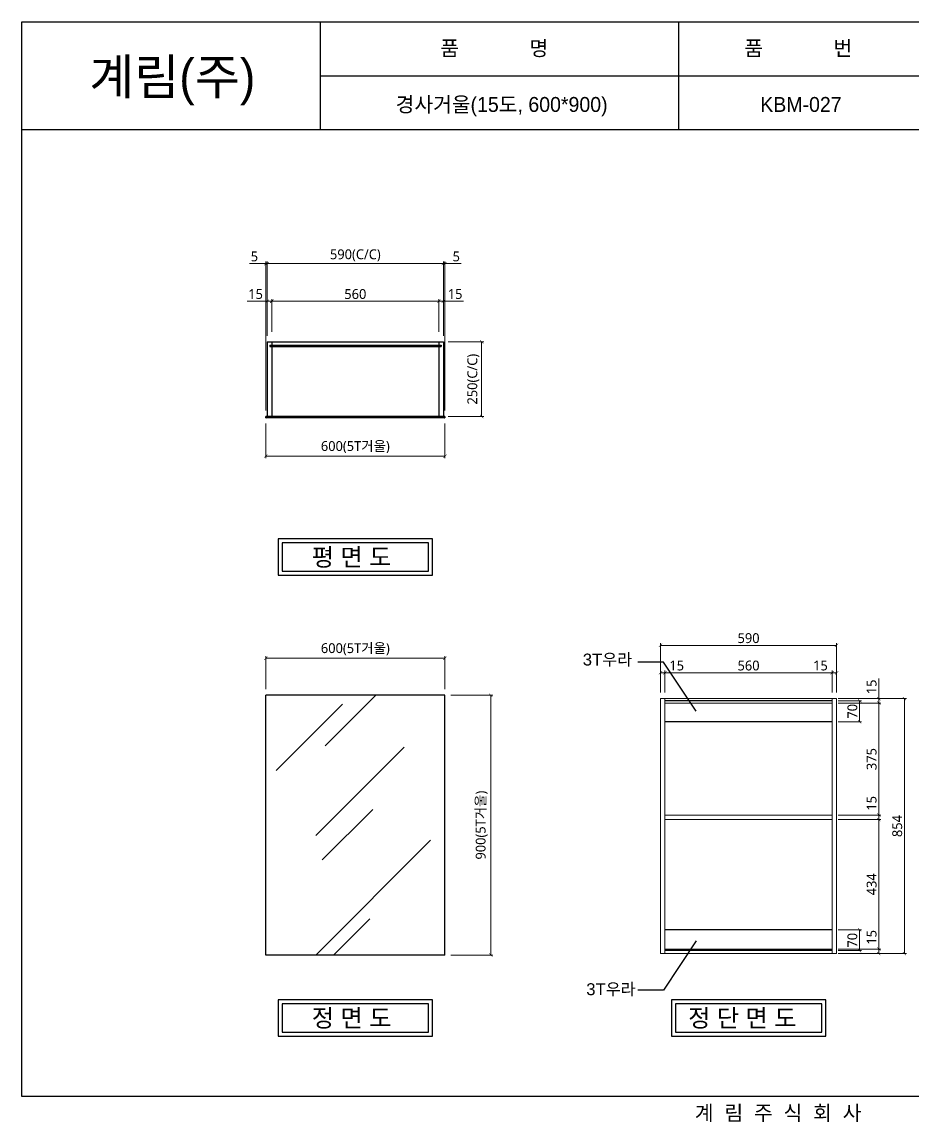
# Model space of a CAD drawing. Header units: millimetres. Extents: x -841 to 8306, y -17476 to -11944.
# Drawn here: x 2996 to 5978, y -17311 to -13626 of the extents above; entities that cross this region are included whole.
import ezdxf
from ezdxf.enums import TextEntityAlignment as Align

# ---------------------------------------------------------------- set-up
doc = ezdxf.new("R2010")
doc.units = ezdxf.units.MM
for name, color, linetype in [('3', 4, 'Continuous'), ('TEXT', 7, 'Continuous'), ('도각라인', 255, 'Continuous')]:
    doc.layers.add(name, color=color, linetype=linetype)
doc.layers.add('B-선반', color=4, linetype='Continuous', lineweight=5)
doc.styles.get("Standard").update_dxf_attribs({"font": 'arial.ttf'})
doc.styles.add('TITLE-S', font='Dotum.ttf')
doc.styles.add('맑은 고딕', font='malgun.ttf')
doc.styles.add('타이틀', font='H2GTRM.TTF', dxfattribs={"height": 25})
doc.dimstyles.new('ISO-10', dxfattribs={"dimtxt": 33, "dimasz": 10, "dimexe": 7, "dimexo": 20, "dimgap": 2, "dimtad": 1, "dimdec": 1, "dimzin": 9, "dimdsep": 46, "dimtxsty": '맑은 고딕', "dimblk": 'ARCHTICK', "dimcen": 2.5, "dimclrd": 5, "dimclre": 5, "dimclrt": 2, "dimadec": 0, "dimazin": 0, "dimtfac": 1, "dimtdec": 1, "dimtmove": 0, "dimatfit": 3, "dimldrblk": 'DOT', "dimfxl": 1, "dimarcsym": 0})

# ---------------------------------------------------------------- blocks, each defined once
blk = doc.blocks.new('_ArchTick')
at = {"color": 0, "linetype": 'ByBlock', "const_width": 0.15}
blk.add_lwpolyline([(-0.5, -0.5), (0.5, 0.5)], dxfattribs=at)
blk = doc.blocks.new('*D295')
at = {"layer": 'B-선반', "color": 5, "lineweight": 5, "transparency": 16777216}
for p, q in [((3813.2, -15860.9), (3813.2, -15750.3)), ((3813.2, -15757.3), (4413.2, -15757.3)), ((4413.2, -15860.9), (4413.2, -15750.3))]:
    blk.add_line(p, q, dxfattribs=at)
at = {"layer": 'B-선반', "color": 5, "lineweight": 5, "transparency": 16777216, "xscale": 11, "yscale": 11, "zscale": 11, "rotation": 180}
blk.add_blockref('_ArchTick', (3813.2, -15757.3), dxfattribs=at)
at = {"layer": 'B-선반', "color": 5, "lineweight": 5, "transparency": 16777216, "xscale": 11, "yscale": 11, "zscale": 11}
blk.add_blockref('_ArchTick', (4413.2, -15757.3), dxfattribs=at)
at = {"layer": 'B-선반', "color": 2, "transparency": 16777216, "insert": (4113.2, -15726.9), "char_height": 33, "attachment_point": 5, "style": '맑은 고딕'}
blk.add_mtext('600(5T거울)', dxfattribs=at)
blk = doc.blocks.new('_Dot')
at = {"color": 0, "linetype": 'ByBlock', "lineweight": -2}
blk.add_line((-0.5, 0), (-1, 0), dxfattribs=at)
at = {"color": 0, "linetype": 'ByBlock', "const_width": 0.5}
blk.add_lwpolyline([(-0.25, 0, 1), (0.25, 0, 1)], format="xyb", close=True, dxfattribs=at)
blk = doc.blocks.new('*D297')
at = {"layer": 'B-선반', "color": 5, "lineweight": 5, "transparency": 16777216}
for p, q in [((5135.6, -15872.3), (5135.6, -15706.9)), ((5135.6, -15713.9), (5725.6, -15713.9)), ((5725.6, -15872.3), (5725.6, -15706.9))]:
    blk.add_line(p, q, dxfattribs=at)
at = {"layer": 'B-선반', "color": 5, "lineweight": 5, "transparency": 16777216, "xscale": 11, "yscale": 11, "zscale": 11, "rotation": 180}
blk.add_blockref('_ArchTick', (5135.6, -15713.9), dxfattribs=at)
at = {"layer": 'B-선반', "color": 5, "lineweight": 5, "transparency": 16777216, "xscale": 11, "yscale": 11, "zscale": 11}
blk.add_blockref('_ArchTick', (5725.6, -15713.9), dxfattribs=at)
at = {"layer": 'B-선반', "color": 2, "transparency": 16777216, "insert": (5430.6, -15689.9), "char_height": 33, "attachment_point": 5, "style": '맑은 고딕'}
blk.add_mtext('590', dxfattribs=at)
blk = doc.blocks.new('*D298')
at = {"layer": 'B-선반', "color": 5, "lineweight": 5, "transparency": 16777216}
for p, q in [((5135.6, -15872.3), (5135.6, -15798.7)), ((5135.6, -15805.7), (5150.6, -15805.7)), ((5150.6, -15872.3), (5150.6, -15798.7)), ((5150.6, -15805.7), (5218.1, -15805.7))]:
    blk.add_line(p, q, dxfattribs=at)
at = {"layer": 'B-선반', "color": 5, "lineweight": 5, "transparency": 16777216, "xscale": 11, "yscale": 11, "zscale": 11, "rotation": 180}
blk.add_blockref('_ArchTick', (5135.6, -15805.7), dxfattribs=at)
at = {"layer": 'B-선반', "color": 5, "lineweight": 5, "transparency": 16777216, "xscale": 11, "yscale": 11, "zscale": 11}
blk.add_blockref('_ArchTick', (5150.6, -15805.7), dxfattribs=at)
at = {"layer": 'B-선반', "color": 2, "transparency": 16777216, "insert": (5189.9, -15781.6), "char_height": 33, "attachment_point": 5, "style": '맑은 고딕'}
blk.add_mtext('15', dxfattribs=at)
blk = doc.blocks.new('*D299')
at = {"layer": 'B-선반', "color": 5, "lineweight": 5, "transparency": 16777216}
for p, q in [((5710.6, -15805.7), (5643.1, -15805.7)), ((5710.6, -15872.3), (5710.6, -15798.7)), ((5725.6, -15805.7), (5710.6, -15805.7)), ((5725.6, -15872.3), (5725.6, -15798.7))]:
    blk.add_line(p, q, dxfattribs=at)
at = {"layer": 'B-선반', "color": 5, "lineweight": 5, "transparency": 16777216, "xscale": 11, "yscale": 11, "zscale": 11, "rotation": 180}
blk.add_blockref('_ArchTick', (5710.6, -15805.7), dxfattribs=at)
at = {"layer": 'B-선반', "color": 5, "lineweight": 5, "transparency": 16777216, "xscale": 11, "yscale": 11, "zscale": 11}
blk.add_blockref('_ArchTick', (5725.6, -15805.7), dxfattribs=at)
at = {"layer": 'B-선반', "color": 2, "transparency": 16777216, "insert": (5671.4, -15781.6), "char_height": 33, "attachment_point": 5, "style": '맑은 고딕'}
blk.add_mtext('15', dxfattribs=at)
blk = doc.blocks.new('*D282')
at = {"layer": 'B-선반', "color": 5, "lineweight": 5, "transparency": 16777216}
for p, q in [((5150.6, -15872.3), (5150.6, -15798.7)), ((5150.6, -15805.7), (5710.6, -15805.7)), ((5710.6, -15872.3), (5710.6, -15798.7))]:
    blk.add_line(p, q, dxfattribs=at)
at = {"layer": 'B-선반', "color": 5, "lineweight": 5, "transparency": 16777216, "xscale": 11, "yscale": 11, "zscale": 11, "rotation": 180}
blk.add_blockref('_ArchTick', (5150.6, -15805.7), dxfattribs=at)
at = {"layer": 'B-선반', "color": 5, "lineweight": 5, "transparency": 16777216, "xscale": 11, "yscale": 11, "zscale": 11}
blk.add_blockref('_ArchTick', (5710.6, -15805.7), dxfattribs=at)
at = {"layer": 'B-선반', "color": 2, "transparency": 16777216, "insert": (5430.6, -15781.7), "char_height": 33, "attachment_point": 5, "style": '맑은 고딕'}
blk.add_mtext('560', dxfattribs=at)
blk = doc.blocks.new('*D300')
at = {"layer": 'B-선반', "color": 5, "lineweight": 5, "transparency": 16777216}
for p, q in [((5745.6, -15892.3), (5959.8, -15892.3)), ((5952.8, -15892.3), (5952.8, -16746.3)), ((5745.6, -16746.3), (5959.8, -16746.3))]:
    blk.add_line(p, q, dxfattribs=at)
at = {"layer": 'B-선반', "color": 5, "lineweight": 5, "transparency": 16777216, "xscale": 11, "yscale": 11, "zscale": 11}
for p, rotation in [((5952.8, -15892.3), 90), ((5952.8, -16746.3), 270)]:
    blk.add_blockref('_ArchTick', p, dxfattribs=dict(at, rotation=rotation))
at = {"layer": 'B-선반', "color": 2, "transparency": 16777216, "insert": (5928.8, -16319.3), "char_height": 33, "attachment_point": 5, "rotation": 90, "style": '맑은 고딕'}
blk.add_mtext('854', dxfattribs=at)
blk = doc.blocks.new('*D301')
at = {"layer": 'B-선반', "color": 5, "lineweight": 5, "transparency": 16777216}
for p, q in [((5730.6, -16297.5), (5874, -16297.5)), ((5867, -16297.5), (5867, -16731.3)), ((5730.6, -16731.3), (5874, -16731.3))]:
    blk.add_line(p, q, dxfattribs=at)
at = {"layer": 'B-선반', "color": 5, "lineweight": 5, "transparency": 16777216, "xscale": 11, "yscale": 11, "zscale": 11}
for p, rotation in [((5867, -16297.5), 90), ((5867, -16731.3), 270)]:
    blk.add_blockref('_ArchTick', p, dxfattribs=dict(at, rotation=rotation))
at = {"layer": 'B-선반', "color": 2, "transparency": 16777216, "insert": (5842.9, -16514.4), "char_height": 33, "attachment_point": 5, "rotation": 90, "style": '맑은 고딕'}
blk.add_mtext('434', dxfattribs=at)
blk = doc.blocks.new('*D302')
at = {"layer": 'B-선반', "color": 5, "lineweight": 5, "transparency": 16777216}
for p, q in [((5867, -16282.5), (5867, -16215)), ((5730.6, -16282.5), (5874, -16282.5)), ((5867, -16297.5), (5867, -16282.5)), ((5730.6, -16297.5), (5874, -16297.5))]:
    blk.add_line(p, q, dxfattribs=at)
at = {"layer": 'B-선반', "color": 5, "lineweight": 5, "transparency": 16777216, "xscale": 11, "yscale": 11, "zscale": 11}
for p, rotation in [((5867, -16282.5), 90), ((5867, -16297.5), 270)]:
    blk.add_blockref('_ArchTick', p, dxfattribs=dict(at, rotation=rotation))
at = {"layer": 'B-선반', "color": 2, "transparency": 16777216, "insert": (5842.9, -16243.2), "char_height": 33, "attachment_point": 5, "rotation": 90, "style": '맑은 고딕'}
blk.add_mtext('15', dxfattribs=at)
blk = doc.blocks.new('*D283')
at = {"layer": 'B-선반', "color": 5, "lineweight": 5, "transparency": 16777216}
for p, q in [((5730.6, -15907.3), (5874, -15907.3)), ((5867, -16282.5), (5867, -15907.3)), ((5730.6, -16282.5), (5874, -16282.5))]:
    blk.add_line(p, q, dxfattribs=at)
at = {"layer": 'B-선반', "color": 5, "lineweight": 5, "transparency": 16777216, "xscale": 11, "yscale": 11, "zscale": 11}
for p, rotation in [((5867, -15907.3), 90), ((5867, -16282.5), 270)]:
    blk.add_blockref('_ArchTick', p, dxfattribs=dict(at, rotation=rotation))
at = {"layer": 'B-선반', "color": 2, "transparency": 16777216, "insert": (5842.9, -16094.9), "char_height": 33, "attachment_point": 5, "rotation": 90, "style": '맑은 고딕'}
blk.add_mtext('375', dxfattribs=at)
blk = doc.blocks.new('*D303')
at = {"layer": 'B-선반', "color": 5, "lineweight": 5, "transparency": 16777216}
for p, q in [((5867, -15892.3), (5867, -15824.8)), ((5730.6, -15892.3), (5874, -15892.3)), ((5730.6, -15907.3), (5874, -15907.3)), ((5867, -15907.3), (5867, -15892.3))]:
    blk.add_line(p, q, dxfattribs=at)
at = {"layer": 'B-선반', "color": 5, "lineweight": 5, "transparency": 16777216, "xscale": 11, "yscale": 11, "zscale": 11}
for p, rotation in [((5867, -15892.3), 90), ((5867, -15907.3), 270)]:
    blk.add_blockref('_ArchTick', p, dxfattribs=dict(at, rotation=rotation))
at = {"layer": 'B-선반', "color": 2, "transparency": 16777216, "insert": (5842.9, -15853.1), "char_height": 33, "attachment_point": 5, "rotation": 90, "style": '맑은 고딕'}
blk.add_mtext('15', dxfattribs=at)
blk = doc.blocks.new('*D304')
at = {"layer": 'B-선반', "color": 5, "lineweight": 5, "transparency": 16777216}
for p, q in [((5867, -16731.3), (5867, -16663.8)), ((5730.6, -16731.3), (5874, -16731.3)), ((5730.6, -16746.3), (5874, -16746.3)), ((5867, -16746.3), (5867, -16731.3))]:
    blk.add_line(p, q, dxfattribs=at)
at = {"layer": 'B-선반', "color": 5, "lineweight": 5, "transparency": 16777216, "xscale": 11, "yscale": 11, "zscale": 11}
for p, rotation in [((5867, -16731.3), 90), ((5867, -16746.3), 270)]:
    blk.add_blockref('_ArchTick', p, dxfattribs=dict(at, rotation=rotation))
at = {"layer": 'B-선반', "color": 2, "transparency": 16777216, "insert": (5842.9, -16692.1), "char_height": 33, "attachment_point": 5, "rotation": 90, "style": '맑은 고딕'}
blk.add_mtext('15', dxfattribs=at)
blk = doc.blocks.new('*D305')
at = {"layer": 'B-선반', "color": 5, "lineweight": 5, "transparency": 16777216}
for p, q in [((5730.6, -15899.8), (5809.5, -15899.8)), ((5802.5, -15899.8), (5802.5, -15969.8)), ((5730.6, -15969.8), (5809.5, -15969.8))]:
    blk.add_line(p, q, dxfattribs=at)
at = {"layer": 'B-선반', "color": 5, "lineweight": 5, "transparency": 16777216, "xscale": 11, "yscale": 11, "zscale": 11}
for p, rotation in [((5802.5, -15899.8), 90), ((5802.5, -15969.8), 270)]:
    blk.add_blockref('_ArchTick', p, dxfattribs=dict(at, rotation=rotation))
at = {"layer": 'B-선반', "color": 2, "transparency": 16777216, "insert": (5778.5, -15934.8), "char_height": 33, "attachment_point": 5, "rotation": 90, "style": '맑은 고딕'}
blk.add_mtext('70', dxfattribs=at)
blk = doc.blocks.new('*D306')
at = {"layer": 'B-선반', "color": 5, "lineweight": 5, "transparency": 16777216}
for p, q in [((5730.6, -16666.7), (5809.5, -16666.7)), ((5802.5, -16666.7), (5802.5, -16736.7)), ((5730.6, -16736.7), (5809.5, -16736.7))]:
    blk.add_line(p, q, dxfattribs=at)
at = {"layer": 'B-선반', "color": 5, "lineweight": 5, "transparency": 16777216, "xscale": 11, "yscale": 11, "zscale": 11}
for p, rotation in [((5802.5, -16666.7), 90), ((5802.5, -16736.7), 270)]:
    blk.add_blockref('_ArchTick', p, dxfattribs=dict(at, rotation=rotation))
at = {"layer": 'B-선반', "color": 2, "transparency": 16777216, "insert": (5778.5, -16701.7), "char_height": 33, "attachment_point": 5, "rotation": 90, "style": '맑은 고딕'}
blk.add_mtext('70', dxfattribs=at)
blk = doc.blocks.new('*D307')
at = {"layer": 'B-선반', "color": 5, "lineweight": 5, "transparency": 16777216}
for p, q in [((4433.2, -15880.9), (4573.9, -15880.9)), ((4566.9, -15880.9), (4566.9, -16751.3)), ((4433.2, -16751.3), (4573.9, -16751.3))]:
    blk.add_line(p, q, dxfattribs=at)
at = {"layer": 'B-선반', "color": 5, "lineweight": 5, "transparency": 16777216, "xscale": 11, "yscale": 11, "zscale": 11}
for p, rotation in [((4566.9, -15880.9), 90), ((4566.9, -16751.3), 270)]:
    blk.add_blockref('_ArchTick', p, dxfattribs=dict(at, rotation=rotation))
at = {"layer": 'B-선반', "color": 2, "transparency": 16777216, "insert": (4536.6, -16316.1), "char_height": 33, "attachment_point": 5, "rotation": 90, "style": '맑은 고딕'}
blk.add_mtext('900(5T거울)', dxfattribs=at)
blk = doc.blocks.new('*D284')
at = {"layer": 'B-선반', "color": 5, "lineweight": 5, "transparency": 16777216}
for p, q in [((4423.9, -14697.2), (4543.2, -14697.2)), ((4536.2, -14697.2), (4536.2, -14947.2)), ((4423.9, -14947.2), (4543.2, -14947.2))]:
    blk.add_line(p, q, dxfattribs=at)
at = {"layer": 'B-선반', "color": 5, "lineweight": 5, "transparency": 16777216, "xscale": 11, "yscale": 11, "zscale": 11}
for p, rotation in [((4536.2, -14697.2), 90), ((4536.2, -14947.2), 270)]:
    blk.add_blockref('_ArchTick', p, dxfattribs=dict(at, rotation=rotation))
at = {"layer": 'B-선반', "color": 2, "transparency": 16777216, "insert": (4508.7, -14822.2), "char_height": 33, "attachment_point": 5, "rotation": 90, "style": '맑은 고딕'}
blk.add_mtext('250(C/C)', dxfattribs=at)
blk = doc.blocks.new('*D285')
at = {"layer": 'B-선반', "color": 5, "lineweight": 5, "transparency": 16777216}
for p, q in [((3818.2, -14663.1), (3818.2, -14554.1)), ((3833.2, -14663.1), (3833.2, -14554.1)), ((3818.2, -14561.1), (3750.7, -14561.1)), ((3833.2, -14561.1), (3818.2, -14561.1))]:
    blk.add_line(p, q, dxfattribs=at)
at = {"layer": 'B-선반', "color": 5, "lineweight": 5, "transparency": 16777216, "xscale": 11, "yscale": 11, "zscale": 11, "rotation": 180}
blk.add_blockref('_ArchTick', (3818.2, -14561.1), dxfattribs=at)
at = {"layer": 'B-선반', "color": 5, "lineweight": 5, "transparency": 16777216, "xscale": 11, "yscale": 11, "zscale": 11}
blk.add_blockref('_ArchTick', (3833.2, -14561.1), dxfattribs=at)
at = {"layer": 'B-선반', "color": 2, "transparency": 16777216, "insert": (3779, -14537), "char_height": 33, "attachment_point": 5, "style": '맑은 고딕'}
blk.add_mtext('15', dxfattribs=at)
blk = doc.blocks.new('*D286')
at = {"layer": 'B-선반', "color": 5, "lineweight": 5, "transparency": 16777216}
for p, q in [((4393.2, -14663.1), (4393.2, -14554.1)), ((4408.2, -14663.1), (4408.2, -14554.1)), ((4393.2, -14561.1), (4408.2, -14561.1)), ((4408.2, -14561.1), (4475.7, -14561.1))]:
    blk.add_line(p, q, dxfattribs=at)
at = {"layer": 'B-선반', "color": 5, "lineweight": 5, "transparency": 16777216, "xscale": 11, "yscale": 11, "zscale": 11, "rotation": 180}
blk.add_blockref('_ArchTick', (4393.2, -14561.1), dxfattribs=at)
at = {"layer": 'B-선반', "color": 5, "lineweight": 5, "transparency": 16777216, "xscale": 11, "yscale": 11, "zscale": 11}
blk.add_blockref('_ArchTick', (4408.2, -14561.1), dxfattribs=at)
at = {"layer": 'B-선반', "color": 2, "transparency": 16777216, "insert": (4447.5, -14537), "char_height": 33, "attachment_point": 5, "style": '맑은 고딕'}
blk.add_mtext('15', dxfattribs=at)
blk = doc.blocks.new('*D287')
at = {"layer": 'B-선반', "color": 5, "lineweight": 5, "transparency": 16777216}
for p, q in [((3833.2, -14663.1), (3833.2, -14554.1)), ((4393.2, -14663.1), (4393.2, -14554.1)), ((4393.2, -14561.1), (3833.2, -14561.1))]:
    blk.add_line(p, q, dxfattribs=at)
at = {"layer": 'B-선반', "color": 5, "lineweight": 5, "transparency": 16777216, "xscale": 11, "yscale": 11, "zscale": 11, "rotation": 180}
blk.add_blockref('_ArchTick', (3833.2, -14561.1), dxfattribs=at)
at = {"layer": 'B-선반', "color": 5, "lineweight": 5, "transparency": 16777216, "xscale": 11, "yscale": 11, "zscale": 11}
blk.add_blockref('_ArchTick', (4393.2, -14561.1), dxfattribs=at)
at = {"layer": 'B-선반', "color": 2, "transparency": 16777216, "insert": (4113.2, -14537.1), "char_height": 33, "attachment_point": 5, "style": '맑은 고딕'}
blk.add_mtext('560', dxfattribs=at)
blk = doc.blocks.new('*D309')
at = {"layer": 'B-선반', "color": 5, "lineweight": 5, "transparency": 16777216}
for p, q in [((3818.2, -14677.2), (3818.2, -14427.9)), ((3818.2, -14434.9), (4408.2, -14434.9)), ((4408.2, -14677.2), (4408.2, -14427.9))]:
    blk.add_line(p, q, dxfattribs=at)
at = {"layer": 'B-선반', "color": 5, "lineweight": 5, "transparency": 16777216, "xscale": 11, "yscale": 11, "zscale": 11, "rotation": 180}
blk.add_blockref('_ArchTick', (3818.2, -14434.9), dxfattribs=at)
at = {"layer": 'B-선반', "color": 5, "lineweight": 5, "transparency": 16777216, "xscale": 11, "yscale": 11, "zscale": 11}
blk.add_blockref('_ArchTick', (4408.2, -14434.9), dxfattribs=at)
at = {"layer": 'B-선반', "color": 2, "transparency": 16777216, "insert": (4113.2, -14407.4), "char_height": 33, "attachment_point": 5, "style": '맑은 고딕'}
blk.add_mtext('590(C/C)', dxfattribs=at)
blk = doc.blocks.new('*D310')
at = {"layer": 'B-선반', "color": 5, "lineweight": 5, "transparency": 16777216}
for p, q in [((3813.2, -14971.2), (3813.2, -15087.1)), ((4413.2, -14971.2), (4413.2, -15087.1)), ((3813.2, -15080.1), (4413.2, -15080.1))]:
    blk.add_line(p, q, dxfattribs=at)
at = {"layer": 'B-선반', "color": 5, "lineweight": 5, "transparency": 16777216, "xscale": 11, "yscale": 11, "zscale": 11, "rotation": 180}
blk.add_blockref('_ArchTick', (3813.2, -15080.1), dxfattribs=at)
at = {"layer": 'B-선반', "color": 5, "lineweight": 5, "transparency": 16777216, "xscale": 11, "yscale": 11, "zscale": 11}
blk.add_blockref('_ArchTick', (4413.2, -15080.1), dxfattribs=at)
at = {"layer": 'B-선반', "color": 2, "transparency": 16777216, "insert": (4113.2, -15049.8), "char_height": 33, "attachment_point": 5, "style": '맑은 고딕'}
blk.add_mtext('600(5T거울)', dxfattribs=at)
blk = doc.blocks.new('*D311')
at = {"layer": 'B-선반', "color": 5, "lineweight": 5, "transparency": 16777216}
for p, q in [((3813.2, -14434.9), (3758.9, -14434.9)), ((3813.2, -14927.2), (3813.2, -14427.9)), ((3818.2, -14434.9), (3813.2, -14434.9)), ((3818.2, -14677.2), (3818.2, -14427.9)), ((3818.2, -14434.9), (3829.2, -14434.9))]:
    blk.add_line(p, q, dxfattribs=at)
at = {"layer": 'B-선반', "color": 5, "lineweight": 5, "transparency": 16777216, "xscale": 11, "yscale": 11, "zscale": 11}
blk.add_blockref('_ArchTick', (3813.2, -14434.9), dxfattribs=at)
at = {"layer": 'B-선반', "color": 5, "lineweight": 5, "transparency": 16777216, "xscale": 11, "yscale": 11, "zscale": 11, "rotation": 180}
blk.add_blockref('_ArchTick', (3818.2, -14434.9), dxfattribs=at)
at = {"layer": 'B-선반', "color": 2, "transparency": 16777216, "insert": (3775.1, -14411.1), "char_height": 33, "attachment_point": 5, "style": '맑은 고딕'}
blk.add_mtext('5', dxfattribs=at)
blk = doc.blocks.new('*D312')
at = {"layer": 'B-선반', "color": 5, "lineweight": 5, "transparency": 16777216}
for p, q in [((4408.2, -14434.9), (4397.2, -14434.9)), ((4408.2, -14677.2), (4408.2, -14427.9)), ((4408.2, -14434.9), (4413.2, -14434.9)), ((4413.2, -14927.2), (4413.2, -14427.9)), ((4413.2, -14434.9), (4467.6, -14434.9))]:
    blk.add_line(p, q, dxfattribs=at)
at = {"layer": 'B-선반', "color": 5, "lineweight": 5, "transparency": 16777216, "xscale": 11, "yscale": 11, "zscale": 11}
blk.add_blockref('_ArchTick', (4408.2, -14434.9), dxfattribs=at)
at = {"layer": 'B-선반', "color": 5, "lineweight": 5, "transparency": 16777216, "xscale": 11, "yscale": 11, "zscale": 11, "rotation": 180}
blk.add_blockref('_ArchTick', (4413.2, -14434.9), dxfattribs=at)
at = {"layer": 'B-선반', "color": 2, "transparency": 16777216, "insert": (4451.4, -14411.1), "char_height": 33, "attachment_point": 5, "style": '맑은 고딕'}
blk.add_mtext('5', dxfattribs=at)

msp = doc.modelspace()

# ---------------------------------------------------------------- linework, layer by layer
for p, q in [((3818.23, -14697.21, 0), (4408.23, -14697.21, 0)), ((3818.23, -14697.21, 0), (3818.23, -14947.21, 0)), ((3833.23, -14697.21, 0), (3833.23, -14708.71, 0)), ((4393.23, -14697.21, 0), (4393.23, -14708.71, 0)), ((4408.23, -14697.21, 0), (4408.23, -14947.21, 0)), ((3826.23, -14708.71, 0), (3826.23, -14712.21, 0)), ((3833.23, -14712.21, 0), (3833.23, -14947.21, 0)), ((4393.23, -14712.21, 0), (4393.23, -14947.21, 0)), ((4400.23, -14708.71, 0), (4400.23, -14712.21, 0)), ((3818.23, -14947.21, 0), (4408.23, -14947.21, 0))]:
    msp.add_line(p, q)
at = {"color": 8}
for p, q in [((3826.23, -14708.71, 0), (4400.23, -14708.71, 0)), ((3826.23, -14712.21, 0), (4400.23, -14712.21, 0))]:
    msp.add_line(p, q, dxfattribs=at)
at = {"color": 7}
for p, q in [((5146.01, -15769.75), (5059.23, -15769.75)), ((5255.48, -15934.86), (5146.01, -15769.75)), ((5255.48, -16703.77), (5146.01, -16868.88)), ((5146.01, -16868.88), (5059.23, -16868.88))]:
    msp.add_line(p, q, dxfattribs=at)
at = {"color": 3}
for points in [[(4371.98, -15357.21), (3854.48, -15357.21), (3854.48, -15479.19), (4371.98, -15479.19)], [(4358.48, -15370.71), (3867.98, -15370.71), (3867.98, -15465.69), (4358.48, -15465.69)], [(4371.98, -16901.32), (3854.48, -16901.32), (3854.48, -17023.3), (4371.98, -17023.3)], [(5689.37, -16901.32), (5171.87, -16901.32), (5171.87, -17023.3), (5689.37, -17023.3)], [(4358.48, -16914.82), (3867.98, -16914.82), (3867.98, -17009.8), (4358.48, -17009.8)], [(5675.87, -16914.82), (5185.37, -16914.82), (5185.37, -17009.8), (5675.87, -17009.8)]]:
    msp.add_lwpolyline(points, close=True, dxfattribs=at)
at = {"layer": '3', "ltscale": 3}
for p, q in [((3813.23, -14951.21), (3813.23, -14947.21)), ((4413.23, -14947.21), (3813.23, -14947.21)), ((3813.23, -14951.21), (3814.23, -14952.21)), ((4412.23, -14952.21), (3814.23, -14952.21)), ((4412.23, -14952.21), (4413.23, -14951.21)), ((4413.23, -14947.21), (4413.23, -14951.21)), ((4413.23, -15880.95), (3813.23, -15880.95)), ((3813.23, -16751.32), (3813.23, -15880.95)), ((4012.54, -16050.72), (4182.31, -15880.95)), ((4413.23, -16751.32), (4413.23, -15880.95)), ((3847.57, -16133.25), (4069.68, -15911.13)), ((5710.62, -15899.82), (5150.62, -15899.82)), ((5710.62, -15969.82), (5150.62, -15969.82)), ((3980.4, -16351.37), (4276.99, -16054.79)), ((4002.27, -16432.95), (4171.46, -16263.76)), ((3980.58, -16751.32), (4364.9, -16367)), ((4040.26, -16751.32), (4161.85, -16629.72)), ((5710.62, -16666.65), (5150.62, -16666.65)), ((4413.23, -16751.32), (3813.23, -16751.32)), ((5710.62, -16736.65), (5150.62, -16736.65))]:
    msp.add_line(p, q, dxfattribs=at)
at = {"layer": 'B-선반', "color": 30}
msp.add_line((5135.62, -15892.32), (5725.62, -15892.32), dxfattribs=at)
for points in [[(5135.62, -15892.32), (5150.62, -15892.32), (5150.62, -16746.32), (5135.62, -16746.32)], [(5150.62, -15907.32), (5710.62, -15907.32), (5710.62, -15892.32), (5150.62, -15892.32)], [(5725.62, -15892.32), (5710.62, -15892.32), (5710.62, -16746.32), (5725.62, -16746.32)], [(5150.62, -16297.48), (5710.62, -16297.48), (5710.62, -16282.48), (5150.62, -16282.48)], [(5150.62, -16746.32), (5710.62, -16746.32), (5710.62, -16731.32), (5150.62, -16731.32)]]:
    msp.add_lwpolyline(points, close=True, dxfattribs=at)
at = {"layer": '도각라인', "color": 7}
for p, q in [((2996.44, -17225.58), (2996.44, -13625.58)), ((2996.44, -13625.58), (8056.44, -13625.58)), ((3996.44, -13985.58), (3996.44, -13625.58)), ((5196.44, -13985.58), (5196.44, -13625.58)), ((3996.44, -13805.58), (8056.44, -13805.58)), ((2996.44, -13985.58), (8056.44, -13985.58)), ((8056.44, -17225.58), (2996.44, -17225.58))]:
    msp.add_line(p, q, dxfattribs=at)

# ---------------------------------------------------------------- texts
at = {"color": 3, "style": 'TITLE-S'}
for s, p in [('평 면 도', (3967.13, -15447.86)), ('정 면 도', (3967.39, -16991.97)), ('정 단 면 도', (5228.29, -16991.97))]:
    msp.add_text(s, height=59.396, dxfattribs=at).set_placement(p)
at = {"layer": 'TEXT', "style": '타이틀'}
for s, p in [('품             명', (4578.4, -13713.47)), ('품             번', (5596.95, -13713.47)), ('경사거울(15도, 600*900)', (4603.27, -13901.82)), ('KBM-027', (5606.03, -13901.82)), ('계  림  주  식  회  사', (5529.67, -17280.41))]:
    msp.add_text(s, height=50, dxfattribs=at).set_placement(p, align=Align.MIDDLE_CENTER)
msp.add_text('계림(주)', height=120, dxfattribs=at).set_placement((3222.09, -13868.9))
at = {"layer": 'TEXT', "color": 3, "linetype": 'Continuous'}
for p in [(4875.18, -15781.52), (4886.8, -16885.82)]:
    msp.add_text('3T우라', height=40, dxfattribs=at).set_placement(p)

# ---------------------------------------------------------------- dimensions: what is measured, and where the dimension line sits
at = {"layer": 'B-선반'}
for base, p1, p2, picture, middle in [((3813.23, -14434.88), (3818.23, -14697.21, 0), (3813.23, -14947.21), '*D311', (3775.06, -14411.1)), ((4413.23, -14434.88), (4408.23, -14697.21, 0), (4413.23, -14947.21), '*D312', (4451.4, -14411.1)), ((4408.23, -14561.12, 0), (4393.23, -14683.09, 0), (4408.23, -14683.09, 0), '*D286', (4447.48, -14536.98, 0)), ((5725.62, -15713.91), (5135.62, -15892.32), (5725.62, -15892.32), '*D297', (5430.62, -15689.86)), ((5150.62, -15805.74), (5135.62, -15892.32), (5150.62, -15892.32), '*D298', (5189.87, -15781.6)), ((5710.62, -15805.74), (5150.62, -15892.32), (5710.62, -15892.32), '*D282', (5430.62, -15781.69)), ((5710.62, -15805.74), (5725.62, -15892.32), (5710.62, -15892.32), '*D299', (5671.37, -15781.6))]:
    dim = msp.add_linear_dim(base=base, p1=p1, p2=p2, dimstyle='ISO-10', override={"dimasz": 11, "dimgap": 7, "dimblk1": 'ArchTick', "dimblk2": 'ArchTick', "dimsah": 1, "dimlwd": 5, "dimlwe": 5}, dxfattribs=at)
    dim.commit()
    dim.dimension.update_dxf_attribs({"geometry": picture, "text_midpoint": middle})
for base, p1, p2, text, picture, middle in [((4408.23, -14434.88), (3818.23, -14697.21, 0), (4408.23, -14697.21, 0), '<>(C/C)', '*D309', (4113.23, -14407.37)), ((4413.23, -15080.14), (3813.23, -14951.21), (4413.23, -14951.21), '<>(5T거울)', '*D310', (4113.23, -15049.79)), ((4413.23, -15757.27), (3813.23, -15880.95), (4413.23, -15880.95), '<>(5T거울)', '*D295', (4113.23, -15726.92))]:
    dim = msp.add_linear_dim(base=base, p1=p1, p2=p2, text=text, dimstyle='ISO-10', override={"dimasz": 11, "dimgap": 7, "dimblk1": 'ArchTick', "dimblk2": 'ArchTick', "dimsah": 1, "dimlwd": 5, "dimlwe": 5}, dxfattribs=at)
    dim.commit()
    dim.dimension.update_dxf_attribs({"geometry": picture, "text_midpoint": middle})
dim = msp.add_linear_dim(base=(3833.23, -14561.12, 0), p1=(3818.23, -14683.09, 0), p2=(3833.23, -14683.09, 0), dimstyle='ISO-10', override={"dimasz": 11, "dimgap": 7, "dimblk1": 'ArchTick', "dimblk2": 'ArchTick', "dimsah": 1, "dimlwd": 5, "dimlwe": 5}, dxfattribs=at)
dim.commit()
dim.dimension.update_dxf_attribs({"geometry": '*D285', "text_midpoint": (3778.98, -14561.12, 0), "dimtype": 160})
for base, p1, p2, angle, override, picture, middle in [((3833.23, -14561.12, 0), (4393.23, -14683.09, 0), (3833.23, -14683.09, 0), 180, {"dimasz": 11, "dimgap": 7, "dimblk1": 'ArchTick', "dimblk2": 'ArchTick', "dimsah": 1, "dimlwd": 5, "dimlwe": 5}, '*D287', (4113.23, -14537.07, 0)), ((5866.99, -15892.32), (5710.62, -15907.32), (5710.62, -15892.32), 90, {"dimasz": 11, "dimgap": 7, "dimblk1": 'ArchTick', "dimblk2": 'ArchTick', "dimsah": 1, "dimlwd": 5, "dimlwe": 5}, '*D303', (5842.85, -15853.06)), ((5802.53, -15969.82), (5710.62, -15899.82), (5710.62, -15969.82), 90, {"dimasz": 11, "dimgap": 7, "dimblk1": 'ArchTick', "dimblk2": 'ArchTick', "dimsah": 1, "dimlwd": 5, "dimlwe": 5}, '*D305', (5778.48, -15934.82)), ((5866.99, -15907.32), (5710.62, -16282.48), (5710.62, -15907.32), 90, {"dimasz": 11, "dimgap": 7, "dimdec": 0, "dimblk1": 'ArchTick', "dimblk2": 'ArchTick', "dimsah": 1, "dimlwd": 5, "dimlwe": 5}, '*D283', (5842.94, -16094.9)), ((5952.85, -16746.32), (5725.62, -15892.32), (5725.62, -16746.32), 90, {"dimasz": 11, "dimgap": 7, "dimblk1": 'ArchTick', "dimblk2": 'ArchTick', "dimsah": 1, "dimlwd": 5, "dimlwe": 5}, '*D300', (5928.8, -16319.32)), ((5866.99, -16282.48), (5710.62, -16297.48), (5710.62, -16282.48), 90, {"dimasz": 11, "dimgap": 7, "dimblk1": 'ArchTick', "dimblk2": 'ArchTick', "dimsah": 1, "dimlwd": 5, "dimlwe": 5}, '*D302', (5842.85, -16243.23)), ((5866.99, -16731.32), (5710.62, -16297.48), (5710.62, -16731.32), 90, {"dimasz": 11, "dimgap": 7, "dimdec": 0, "dimblk1": 'ArchTick', "dimblk2": 'ArchTick', "dimsah": 1, "dimlwd": 5, "dimlwe": 5}, '*D301', (5842.94, -16514.4)), ((5802.53, -16736.65), (5710.62, -16666.65), (5710.62, -16736.65), 90, {"dimasz": 11, "dimgap": 7, "dimblk1": 'ArchTick', "dimblk2": 'ArchTick', "dimsah": 1, "dimlwd": 5, "dimlwe": 5}, '*D306', (5778.48, -16701.65)), ((5866.99, -16731.32), (5710.62, -16746.32), (5710.62, -16731.32), 90, {"dimasz": 11, "dimgap": 7, "dimblk1": 'ArchTick', "dimblk2": 'ArchTick', "dimsah": 1, "dimlwd": 5, "dimlwe": 5}, '*D304', (5842.85, -16692.06))]:
    dim = msp.add_linear_dim(base=base, p1=p1, p2=p2, angle=angle, dimstyle='ISO-10', override=override, dxfattribs=at)
    dim.commit()
    dim.dimension.update_dxf_attribs({"geometry": picture, "text_midpoint": middle})
dim = msp.add_linear_dim(base=(4536.22, -14947.21, 0), p1=(4403.9, -14697.21, 0), p2=(4403.9, -14947.21, 0), angle=90, text='<>(C/C)', dimstyle='ISO-10', override={"dimasz": 11, "dimgap": 7, "dimblk1": 'ArchTick', "dimblk2": 'ArchTick', "dimsah": 1, "dimlwd": 5, "dimlwe": 5}, dxfattribs=at)
dim.commit()
dim.dimension.update_dxf_attribs({"geometry": '*D284', "text_midpoint": (4536.22, -14822.21, 0), "dimtype": 160})
dim = msp.add_linear_dim(base=(4566.94, -16751.32), p1=(4413.23, -15880.95), p2=(4413.23, -16751.32), angle=90, text='900(5T거울)', dimstyle='ISO-10', override={"dimasz": 11, "dimgap": 7, "dimblk1": 'ArchTick', "dimblk2": 'ArchTick', "dimsah": 1, "dimlwd": 5, "dimlwe": 5}, dxfattribs=at)
dim.commit()
dim.dimension.update_dxf_attribs({"geometry": '*D307', "text_midpoint": (4536.59, -16316.13)})

doc.saveas('drawing.dxf')
